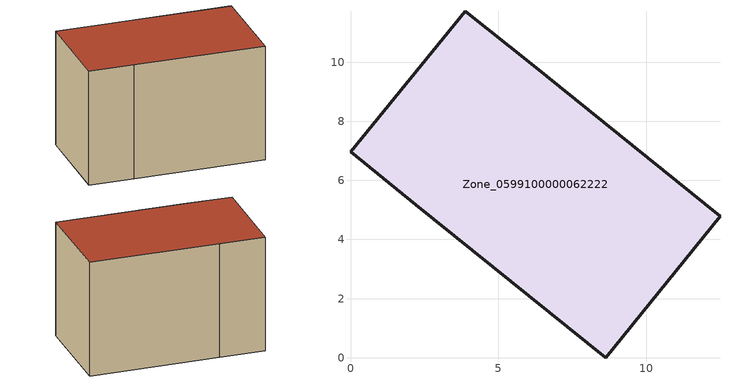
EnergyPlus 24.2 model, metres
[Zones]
Zone_0599100000062222
 floor ground (C_G): 3.88,11.72 6.12,9.94 12.5,4.79 8.63,0 2.2,5.17 0,6.97 z0
 wall outside (C_F): 6.12,9.94 3.88,11.72 0,6.97 2.2,5.17 8.63,0 12.5,4.79 6.12,9.94 z0:7.42
 roof outside (C_R): 12.5,4.79 6.12,9.94 3.88,11.72 0,6.97 2.2,5.17 8.63,0 z7.42
[BUILDING]
Pand.0599100000062222: North Axis=0; Terrain=City; Loads Convergence Tolerance Value=0.04; Temperature Convergence Tolerance Value=0.4; Solar Distribution=FullExterior; Maximum Number of Warmup Days=25; Minimum Number of Warmup Days=1
[Site:Location]
Rotterdam.The.Hague.AP_ZH_NLD Design_Conditions: Latitude=51.96; Longitude=4.45; Time Zone=1; Elevation=-4.5
[SITE:GROUNDTEMPERATURE:BUILDINGSURFACE]
18, 18, 18, 18, 18, 18, 18, 18, 18, 18, 18, 18
[MATERIAL] Thermal Absorptance=0.9; Solar Absorptance=0.7; Visible Absorptance=0.7
Name | Roughness | Thickness | Conductivity | Density | Specific Heat
G.TI.1946-1964 | MediumSmooth | 0.15 | 1 | 540 | 1210
F.TI.1946-1964 | Rough | 0.3 | 0.857143 | 1920 | 840
R.TI.1946-1964 | MediumRough | 0.2 | 0.277778 | 1500 | 1000
[CONSTRUCTION]
C_G: G.TI.1946-1964
C_F: F.TI.1946-1964
C_R: R.TI.1946-1964
[ZONE]
Zone_0599100000062222: Type=1; Multiplier=1; Ceiling Height=Autocalculate; Volume=Autocalculate; Floor Area=autocalculate; Part of Total Floor Area=Yes
[ZONEINFILTRATION:DESIGNFLOWRATE]
Infil_Zone_0599100000062222: Zone or ZoneList or Space or SpaceList=Zone_0599100000062222; Schedule=AlwaysOn; Design Flow Rate Calculation Method=Flow/Area; Flow Rate per Floor Area=0.003; Constant Term Coefficient=1; Temperature Term Coefficient=0; Velocity Term Coefficient=0; Velocity Squared Term Coefficient=0
[HVACTEMPLATE:ZONE:IDEALLOADSAIRSYSTEM]
Zone_0599100000062222: Maximum Heating Supply Air Temperature=50; Minimum Cooling Supply Air Temperature=13; Maximum Heating Supply Air Humidity Ratio=0.0156; Minimum Cooling Supply Air Humidity Ratio=0.0077; Heating Limit=NoLimit; Cooling Limit=NoLimit; Dehumidification Control Type=ConstantSensibleHeatRatio; Cooling Sensible Heat Ratio=0.7; Dehumidification Setpoint=60; Humidification Control Type=None; Humidification Setpoint=30; Outdoor Air Method=None; Outdoor Air Flow Rate per Person=0.00944; Outdoor Air Flow Rate per Zone Floor Area=0; Outdoor Air Flow Rate per Zone=0; Demand Controlled Ventilation Type=None; Outdoor Air Economizer Type=NoEconomizer; Heat Recovery Type=None; Sensible Heat Recovery Effectiveness=0.7; Latent Heat Recovery Effectiveness=0.65
[ZONECONTROL:THERMOSTAT]
ThermostatControl_Zone_0599100000062222: Zone or ZoneList=Zone_0599100000062222; Control Type Schedule=DualSetpointControlType; Control 1=Thermostat_Zone_0599100000062222; Temperature Difference Between Cutout And Setpoint=0
[THERMOSTATSETPOINT:DUALSETPOINT]
Thermostat_Zone_0599100000062222: Heating Setpoint Temperature Schedule=HeatingSetpoint_Zone_0599100000062222; Cooling Setpoint Temperature Schedule=CoolingSetpoint_Zone_0599100000062222
[SCHEDULE:COMPACT]
HeatingSetpoint_Zone_0599100000062222: Through: 12/31, For: AllDays, Until: 24:00, 21
CoolingSetpoint_Zone_0599100000062222: Through: 12/31, For: AllDays, Until: 24:00, 24
DualSetpointControlType: Through: 12/31, For: AllDays, Until: 24:00, 4
AlwaysOn: Through: 12/31, For: AllDays, Until: 24:00, 1
